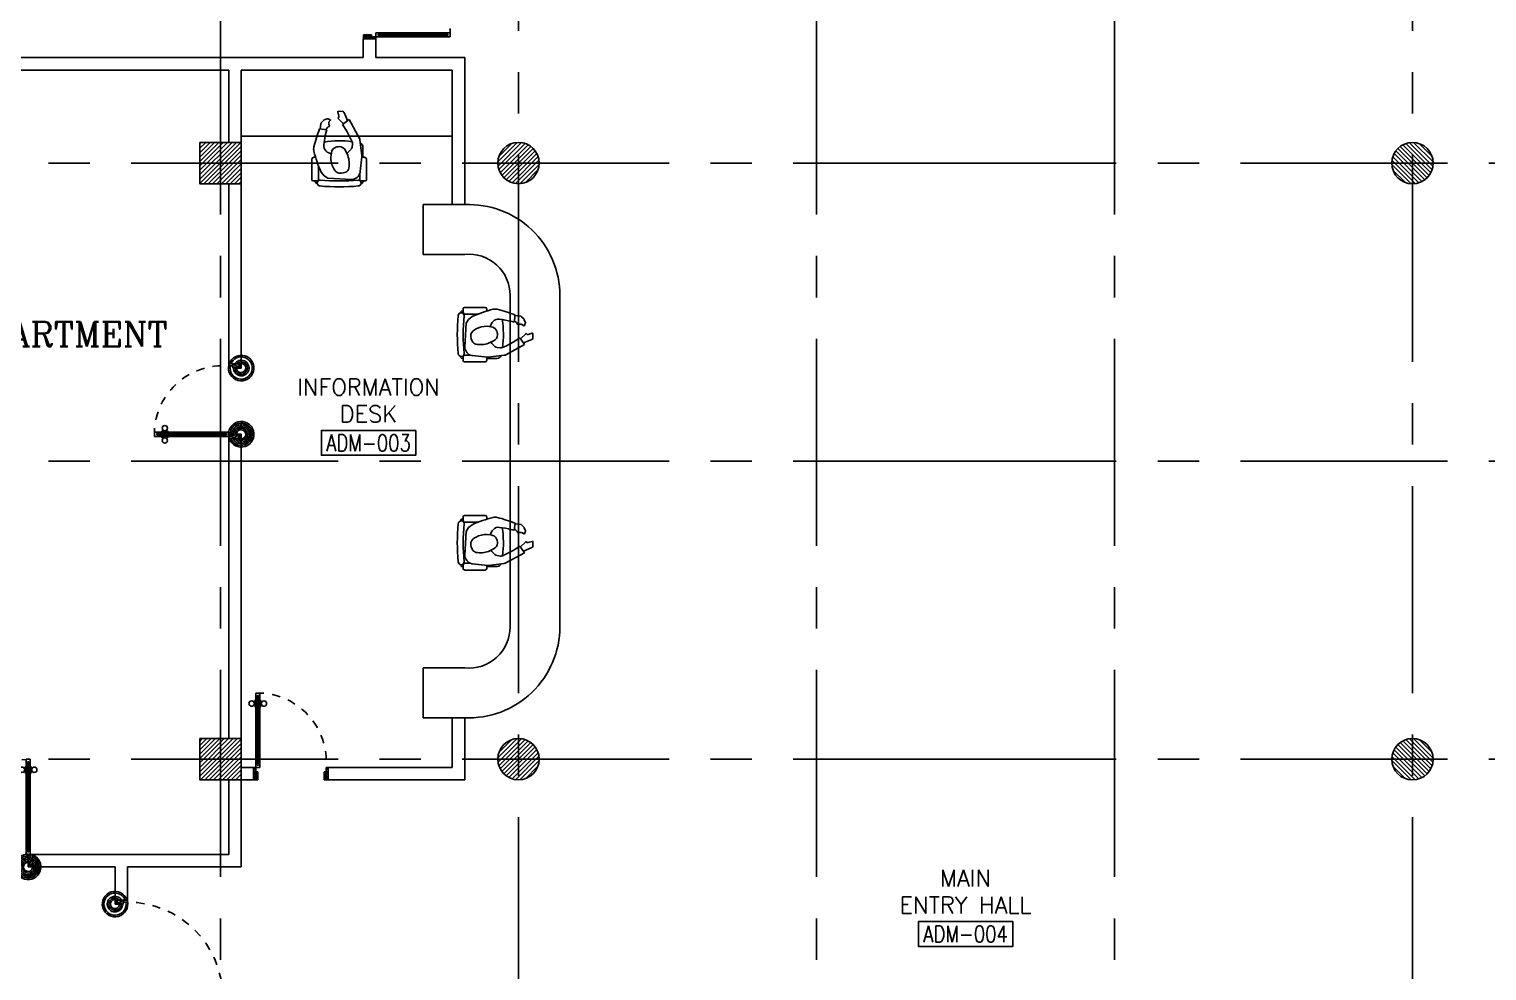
# Model space of a CAD drawing. Extents: x 0.8 to 94.1, y -6.1 to 84.2.
# Drawn here: x 12.24 to 29.86, y 17.51 to 28.89 of the extents above; entities that cross this region are included whole.
import ezdxf
from ezdxf.enums import TextEntityAlignment as Align

# ---------------------------------------------------------------- set-up
doc = ezdxf.new("R2010")
doc.units = 0
doc.header["$MEASUREMENT"] = 0
doc.header["$PDMODE"] = 3
doc.header["$PDSIZE"] = 0.1
doc.linetypes.add('CENTERX2', pattern=[4, 2.5, -0.5, 0.5, -0.5])
doc.linetypes.add('HIDDEN', pattern=[0.375, 0.25, -0.125])
doc.layers.get('0').update_dxf_attribs({"color": 11, "linetype": 'CONTINUOUS'})
doc.layers.get('DEFPOINTS').update_dxf_attribs({"color": 11, "linetype": 'CONTINUOUS'})
for name, color, linetype in [('AX-DIM', 11, 'CONTINUOUS'), ('AXES', 11, 'CENTERX2'), ('COL', 11, 'CONTINUOUS'), ('COUNTER', 11, 'CONTINUOUS'), ('DOOR', 11, 'CONTINUOUS'), ('HAT', 11, 'CONTINUOUS'), ('NON-MEDICAL', 11, 'CONTINUOUS'), ('RM-BOX', 11, 'CONTINUOUS'), ('RM-NAME', 11, 'CONTINUOUS'), ('RM-NO', 11, 'CONTINUOUS'), ('SUNI-FUR', 11, 'CONTINUOUS'), ('WALL', 11, 'CONTINUOUS')]:
    doc.layers.add(name, color=color, linetype=linetype)
doc.styles.add('ROMANC', font='romanc', dxfattribs={"height": 0.1})
doc.styles.add('ROMANS', font='ROMANS.shx', dxfattribs={"width": 0.6})
doc.dimstyles.new('STANDARD in', dxfattribs={"dimtxt": 0.2, "dimasz": 0.1, "dimexe": 0.07, "dimexo": 0.05, "dimgap": 0.1, "dimtad": 1, "dimdec": 0, "dimlfac": 1000, "dimzin": 0, "dimdsep": 46, "dimtxsty": 'ROMANS', "dimblk": 'ARCHTICK', "dimcen": 0.05, "dimdle": 0.05, "dimclrd": 7, "dimclre": 7, "dimclrt": 2, "dimadec": 0, "dimazin": 0, "dimtfac": 1, "dimtdec": 0, "dimtmove": 2, "dimatfit": 3, "dimldrblk": 'ARCHTICK', "dimfxl": 0, "dimtolj": 1, "dimtzin": 0, "dimarcsym": 0})

# ---------------------------------------------------------------- blocks, each defined once
blk = doc.blocks.new('RM1')
at = {"layer": 'RM-BOX'}
blk.add_lwpolyline([(570, -200), (-570, -200), (-570, -500), (570, -500)], close=True, dxfattribs=at)
at = {"layer": 'RM-NAME', "style": 'ROMANS'}
for tag, p in [('ROOMNAME1', (0, 324)), ('ROOMNAME2', (0, 0))]:
    blk.add_attdef(tag, text='', height=200, dxfattribs=at).set_placement(p, align=Align.MIDDLE)
at = {"layer": 'RM-NO', "style": 'ROMANS', "width": 0.8}
blk.add_attdef('ROOMNO', text='', height=200, dxfattribs=at).set_placement((0, -350), align=Align.MIDDLE)
blk = doc.blocks.new('DOOR100')
at = {"layer": 'DOOR', "color": 7, "linetype": 'ByBlock'}
for p, q in [((-75, 1250), (-75, 1300)), ((-75, 1300), (-25, 1300)), ((-25, 1300), (-75, 1300)), ((-58, 1250), (-75, 1250)), ((-58, 1250), (-58, 1270)), ((-42, 1270), (-58, 1270)), ((-42, 1250), (-42, 1270)), ((-25, 1250), (-42, 1250)), ((-25, 1250), (-25, 1300)), ((-91, 1205), (-91, 1140)), ((-82, 1205), (-91, 1205)), ((-82, 1140), (-91, 1140)), ((-82, 1128), (-82, 1218)), ((-75, 1218), (-82, 1218)), ((-82, 1205), (-82, 1140)), ((-75, 1128), (-82, 1128)), ((-25, 1218), (-18, 1218)), ((-25, 1128), (-18, 1128)), ((-18, 1128), (-18, 1218)), ((-18, 1205), (-18, 1140)), ((-18, 1205), (-9, 1205)), ((-18, 1140), (-9, 1140)), ((-9, 1205), (-9, 1140)), ((-75, 200), (-58, 200)), ((-75, 150), (-75, 200)), ((-58, 200), (-58, 180)), ((-58, 180), (-42, 180)), ((-42, 200), (-25, 200)), ((-42, 180), (-42, 200)), ((-25, 200), (-25, 150)), ((-1200, 0), (-1200, 150)), ((-1200, 150), (-1175, 150)), ((-1200, 150), (-1200, 0)), ((-1150, 0), (-1200, 114)), ((-1150, 0), (-1200, 40)), ((-1150, 0), (-1200, 0)), ((-1175, 150), (-1175, 100)), ((-1175, 100), (-1150, 100)), ((-1150, 0), (-1163, 100)), ((-1150, 100), (-1150, 0)), ((-75, 150), (-25, 150)), ((-50, 0), (0, 114)), ((-50, 100), (-50, 0)), ((-50, 0), (-37, 100)), ((-25, 100), (-50, 100)), ((-50, 0), (0, 40)), ((-50, 0), (0, 0)), ((0, 150), (-25, 150)), ((-25, 150), (-25, 100)), ((0, 0), (0, 150)), ((0, 150), (0, 0))]:
    blk.add_line(p, q, dxfattribs=at)
at = {"layer": 'DOOR', "linetype": 'ByBlock'}
for p, q in [((-75, 1250), (-75, 200)), ((-58, 200), (-58, 1250)), ((-42, 200), (-42, 1250)), ((-25, 200), (-25, 1250))]:
    blk.add_line(p, q, dxfattribs=at)
at = {"layer": 'DOOR', "color": 7, "linetype": 'ByBlock'}
for centre in [(-124, 1173), (24, 1173)]:
    blk.add_circle(centre, 32.4, dxfattribs=at)
at = {"layer": 'DOOR', "linetype": 'HIDDEN', "ltscale": 0.5}
blk.add_arc((-25, 150), 1150, 90, 180, dxfattribs=at)
at = {"layer": 'DOOR', "color": 7, "linetype": 'ByBlock'}
for centre, radius, start, end in [((-1150, 0), 154, 103.7142, 108.8947), ((-1150, 0), 134, 100.72, 111.8402), ((-1150, 0), 94.4, 90, 121.9818), ((-1150, 0), 74.4, 90, 132.2236), ((-1150, 0), 54.4, 90, 156.7926), ((-1150, 0), 34.4, 90, 180), ((-1150, 0), 14.4, 90, 180), ((-50, 0), 94.4, 58.0182, 90), ((-50, 0), 74.4, 47.7764, 90), ((-50, 0), 54.4, 23.2074, 90), ((-50, 0), 34.4, 0, 90), ((-50, 0), 14.4, 0, 90), ((-50, 0), 134, 68.1598, 79.28), ((-50, 0), 114, 64.0838, 77.3774), ((-50, 0), 154, 71.1053, 76.2858)]:
    blk.add_arc(centre, radius, start, end, dxfattribs=at)
blk = doc.blocks.new('A$C49F1192B')
at = {"layer": 'DOOR', "color": 0, "linetype": 'ByBlock', "xscale": -1, "rotation": 270}
blk.add_blockref('DOOR100', (0, 1200), dxfattribs=at)
blk = doc.blocks.new('*X128')
at = {"color": 0}
for p, q in [((73379, 17907), (73834, 18361)), ((73379, 17960), (73780, 18361)), ((73379, 18013), (73727, 18361)), ((73379, 18066), (73674, 18361)), ((73379, 18119), (73621, 18361)), ((73379, 18172), (73568, 18361)), ((73379, 18225), (73515, 18361)), ((73379, 18278), (73462, 18361)), ((73379, 18331), (73409, 18361)), ((73387, 17861), (73879, 18354)), ((73440, 17861), (73879, 18301)), ((73493, 17861), (73879, 18248)), ((73546, 17861), (73879, 18195)), ((73599, 17861), (73879, 18142)), ((73652, 17861), (73879, 18088)), ((73705, 17861), (73879, 18035)), ((73758, 17861), (73879, 17982)), ((73811, 17861), (73879, 17929)), ((73864, 17861), (73879, 17876))]:
    blk.add_line(p, q, dxfattribs=at)
blk = doc.blocks.new('COL50')
at = {"layer": 'COL'}
blk.add_lwpolyline([(-250, 250), (-250, -250), (250, -250), (250, 250)], close=True, dxfattribs=at)
blk = doc.blocks.new('*X127')
at = {"color": 0}
for p, q in [((73379, 25066), (73874, 25561)), ((73379, 25119), (73821, 25561)), ((73379, 25172), (73768, 25561)), ((73379, 25225), (73715, 25561)), ((73379, 25278), (73662, 25561)), ((73379, 25331), (73609, 25561)), ((73379, 25384), (73556, 25561)), ((73379, 25437), (73503, 25561)), ((73379, 25490), (73450, 25561)), ((73379, 25543), (73397, 25561)), ((73427, 25061), (73879, 25513)), ((73480, 25061), (73879, 25460)), ((73533, 25061), (73879, 25407)), ((73586, 25061), (73879, 25354)), ((73639, 25061), (73879, 25301)), ((73692, 25061), (73879, 25248)), ((73745, 25061), (73879, 25195)), ((73798, 25061), (73879, 25142)), ((73851, 25061), (73879, 25089))]:
    blk.add_line(p, q, dxfattribs=at)
blk = doc.blocks.new('A$C272A55A0')
at = {"layer": 'DOOR', "color": 0, "linetype": 'ByBlock'}
for p, q in [((0, 900), (0, 1050)), ((50, 1050), (0, 1050)), ((0, 900), (25, 900)), ((25, 950), (50, 950)), ((25, 900), (25, 950)), ((75, 900), (25, 900)), ((25, 850), (25, 900)), ((50, 950), (50, 1050)), ((75, 900), (75, 850)), ((1725, 900), (1775, 900)), ((1725, 900), (1725, 850)), ((1750, 950), (1750, 1050)), ((1750, 1050), (1800, 1050)), ((1775, 950), (1750, 950)), ((1775, 900), (1775, 950)), ((1800, 900), (1775, 900)), ((1775, 850), (1775, 900)), ((1800, 1050), (1800, 900)), ((42, 850), (25, 850)), ((58, 870), (42, 870)), ((42, 870), (42, 850)), ((58, 850), (58, 870)), ((75, 850), (58, 850)), ((1725, 850), (1742, 850)), ((1742, 870), (1758, 870)), ((1742, 850), (1742, 870)), ((1758, 870), (1758, 850)), ((1758, 850), (1775, 850)), ((25, 50), (42, 50)), ((25, 50), (25, 0)), ((25, 0), (75, 0)), ((75, 0), (25, 0)), ((42, 50), (42, 30)), ((42, 30), (58, 30)), ((58, 50), (75, 50)), ((58, 50), (58, 30)), ((75, 50), (75, 0)), ((1718, 160), (1709, 160)), ((1709, 95), (1709, 160)), ((1718, 95), (1709, 95)), ((1725, 173), (1718, 173)), ((1718, 173), (1718, 83)), ((1718, 95), (1718, 160)), ((1725, 83), (1718, 83)), ((1742, 50), (1725, 50)), ((1725, 50), (1725, 0)), ((1775, 0), (1725, 0)), ((1725, 0), (1775, 0)), ((1742, 50), (1742, 30)), ((1758, 30), (1742, 30)), ((1775, 50), (1758, 50)), ((1758, 50), (1758, 30)), ((1775, 173), (1782, 173)), ((1775, 83), (1782, 83)), ((1775, 50), (1775, 0)), ((1782, 173), (1782, 83)), ((1782, 160), (1791, 160)), ((1782, 95), (1782, 160)), ((1782, 95), (1791, 95)), ((1791, 95), (1791, 160))]:
    blk.add_line(p, q, dxfattribs=at)
at = {"layer": 'DOOR', "color": 9, "linetype": 'ByBlock'}
for p, q in [((50, 1050), (0, 1010)), ((50, 1050), (0, 937)), ((50, 1050), (37, 950)), ((1750, 1050), (1800, 1010)), ((1750, 1050), (1800, 937)), ((1750, 1050), (1763, 950))]:
    blk.add_line(p, q, dxfattribs=at)
at = {"layer": 'DOOR', "linetype": 'ByBlock'}
for p, q in [((25, 850), (25, 50)), ((42, 850), (42, 50)), ((58, 850), (58, 50)), ((75, 50), (75, 850)), ((1725, 50), (1725, 850)), ((1742, 850), (1742, 50)), ((1758, 850), (1758, 50)), ((1775, 850), (1775, 50))]:
    blk.add_line(p, q, dxfattribs=at)
at = {"layer": 'DOOR', "color": 0, "linetype": 'ByBlock'}
for centre in [(1676, 128), (1824, 128)]:
    blk.add_circle(centre, 32.4, dxfattribs=at)
at = {"layer": 'DOOR', "color": 9, "linetype": 'ByBlock'}
for centre, radius, start, end in [((50, 1050), 54.4, 203.2074, 270), ((50, 1050), 74.4, 227.7764, 270), ((50, 1050), 94.4, 238.0182, 270), ((50, 1050), 114, 244.0838, 257.3774), ((50, 1050), 134, 248.1598, 259.28), ((50, 1050), 154, 251.1053, 256.2858), ((50, 1050), 34.4, 180, 270), ((50, 1050), 14.4, 180, 270), ((1750, 1050), 14.4, 270, 0), ((1750, 1050), 34.4, 270, 0), ((1750, 1050), 54.4, 270, 336.7926), ((1750, 1050), 74.4, 270, 312.2236), ((1750, 1050), 94.4, 270, 301.9818), ((1750, 1050), 114, 282.6226, 295.9162), ((1750, 1050), 134, 280.72, 291.8402), ((1750, 1050), 154, 283.7142, 288.8947)]:
    blk.add_arc(centre, radius, start, end, dxfattribs=at)
at = {"layer": 'DOOR', "linetype": 'HIDDEN', "ltscale": 0.5}
for centre, start, end in [((50, 851), 268.3174, 3.2965), ((1750, 851), 176.7035, 271.6826)]:
    blk.add_arc(centre, 851, start, end, dxfattribs=at)
at = {"layer": 'WALL', "linetype": 'ByBlock'}
blk.add_line((1800, 900), (1800, 1050), dxfattribs=at)
blk = doc.blocks.new('DOOR90')
at = {"layer": 'DOOR', "color": 7, "linetype": 'ByBlock'}
for p, q in [((-150, 0), (0, 0)), ((-150, 0), (-150, -25)), ((0, -50), (-114, 0)), ((0, -50), (-40, 0)), ((0, -50), (0, 0)), ((-1000, -25), (-1050, -25)), ((-1050, -75), (-1050, -25)), ((-1050, -25), (-1050, -75)), ((-1000, -75), (-1050, -75)), ((-1000, -42), (-1020, -42)), ((-1020, -42), (-1020, -58)), ((-1000, -58), (-1020, -58)), ((-1000, -25), (-1000, -42)), ((-1000, -58), (-1000, -75)), ((-878, -18), (-968, -18)), ((-968, -25), (-968, -18)), ((-968, -75), (-968, -82)), ((-878, -82), (-968, -82)), ((-955, -9), (-890, -9)), ((-955, -18), (-955, -9)), ((-955, -18), (-890, -18)), ((-955, -82), (-890, -82)), ((-955, -82), (-955, -91)), ((-955, -91), (-890, -91)), ((-890, -18), (-890, -9)), ((-890, -82), (-890, -91)), ((-878, -25), (-878, -18)), ((-878, -75), (-878, -82)), ((-200, -25), (-150, -25)), ((-200, -42), (-200, -25)), ((-180, -42), (-200, -42)), ((-200, -58), (-180, -58)), ((-200, -75), (-200, -58)), ((-150, -75), (-200, -75)), ((-180, -58), (-180, -42)), ((-150, -25), (-100, -25)), ((-150, -75), (-150, -25)), ((-100, -25), (-100, -50)), ((0, -50), (-100, -37)), ((-100, -50), (0, -50)), ((-150, -875), (-100, -875)), ((-150, -900), (-150, -875)), ((0, -850), (-114, -900)), ((-100, -875), (-100, -850)), ((0, -850), (-100, -863)), ((-100, -850), (0, -850)), ((0, -850), (-40, -900)), ((0, -850), (0, -900)), ((-150, -900), (0, -900)), ((0, -900), (-150, -900))]:
    blk.add_line(p, q, dxfattribs=at)
at = {"layer": 'DOOR', "linetype": 'ByBlock'}
for p, q in [((-200, -25), (-1000, -25)), ((-200, -42), (-1000, -42)), ((-200, -58), (-1000, -58)), ((-1000, -75), (-200, -75))]:
    blk.add_line(p, q, dxfattribs=at)
at = {"layer": 'DOOR', "color": 7, "linetype": 'ByBlock'}
for centre in [(-923, 24), (-923, -124)]:
    blk.add_circle(centre, 32.4, dxfattribs=at)
for centre, radius, start, end in [((0, -50), 154, 161.1053, 166.2858), ((0, -50), 94.4, 148.0182, 180), ((0, -50), 134, 158.1598, 169.28), ((0, -50), 114, 154.0838, 167.3774), ((0, -50), 74.4, 137.7764, 180), ((0, -50), 54.4, 113.2074, 180), ((0, -50), 34.4, 90, 180), ((0, -50), 14.4, 90, 180), ((0, -850), 134, 190.72, 201.8402), ((0, -850), 94.4, 180, 211.9818), ((0, -850), 74.4, 180, 222.2236), ((0, -850), 54.4, 180, 246.7926), ((0, -850), 34.4, 180, 270), ((0, -850), 14.4, 180, 270), ((0, -850), 154, 193.7142, 198.8947)]:
    blk.add_arc(centre, radius, start, end, dxfattribs=at)
at = {"layer": 'DOOR', "linetype": 'HIDDEN', "ltscale": 0.5}
blk.add_arc((-222, -50), 828, 178.2701, 275.003, dxfattribs=at)
blk = doc.blocks.new('A$C7D0B43B4')
at = {"layer": 'NON-MEDICAL'}
for p, q in [((0.043, 0.597), (0.043, 0.593)), ((0.071, 0.618), (0.063, 0.618)), ((0.071, 0.644), (0.071, 0.597)), ((0.336, 0.658), (0.085, 0.658)), ((0.251, 0.577), (0.091, 0.577)), ((0.178, 0.547), (0.134, 0.512)), ((0.357, 0.638), (0.357, 0.614)), ((0.688, 0.48), (0.699, 0.565)), ((0.106, 0.467), (0.09, 0.179)), ((0.134, 0.512), (0.106, 0.467)), ((0.397, 0.425), (0.41, 0.455)), ((0.41, 0.455), (0.42, 0.475)), ((0.42, 0.475), (0.436, 0.491)), ((0.507, 0.515), (0.509, 0.515)), ((0.509, 0.515), (0.541, 0.511)), ((0.541, 0.511), (0.583, 0.504)), ((0.583, 0.504), (0.62, 0.497)), ((0.62, 0.497), (0.663, 0.486)), ((0.663, 0.486), (0.688, 0.48)), ((0.415, 0.223), (0.409, 0.24)), ((0.454, 0.186), (0.415, 0.223)), ((0.594, 0.195), (0.545, 0.173)), ((0.586, 0.085), (0.813, 0.209)), ((0.673, 0.236), (0.594, 0.195)), ((0.754, 0.29), (0.673, 0.236)), ((0.813, 0.209), (0.754, 0.29)), ((0.043, 0.065), (0.043, 0.061)), ((0.071, 0.04), (0.063, 0.04)), ((0.071, 0.061), (0.071, 0.014)), ((0.159, 0.081), (0.091, 0.081)), ((0.174, 0.076), (0.185, 0.075)), ((0.185, 0.075), (0.363, 0.056)), ((0.357, 0.057), (0.357, 0.02)), ((0.481, 0.042), (0.357, 0.042)), ((0.374, 0.056), (0.568, 0.079)), ((0.517, 0.169), (0.481, 0.174)), ((0.336, 0), (0.085, 0))]:
    blk.add_line(p, q, dxfattribs=at)
for points in [[(0.698, 0.558), (0.766, 0.55, -0.166504), (0.775, 0.545), (0.806, 0.515, -0.116666), (0.809, 0.509), (0.822, 0.473, -0.181583), (0.821, 0.462), (0.811, 0.438, -0.566275), (0.802, 0.437, 0.372711), (0.738, 0.448, -0.458371), (0.731, 0.45, 0.210622), (0.689, 0.49)], [(0.36, 0.43, 0.128062), (0.226, 0.398, 0.215717), (0.165, 0.334), (0.165, 0.302), (0.169, 0.28), (0.179, 0.25, 0.242433), (0.225, 0.213, 0.136513), (0.377, 0.225), (0.439, 0.254, 0.297129), (0.486, 0.326, 0.138986), (0.471, 0.383, 0.105167), (0.45, 0.408), (0.43, 0.418), (0.406, 0.423), (0.36, 0.429)], [(0.763, 0.278), (0.827, 0.34, -0.445833), (0.835, 0.34), (0.837, 0.338, 0.30427), (0.855, 0.332), (0.905, 0.346, -0.509983), (0.913, 0.341), (0.911, 0.285, -0.292523), (0.9, 0.27), (0.8, 0.228)]]:
    blk.add_lwpolyline(points, format="xyb", dxfattribs=at)
for centre, radius, start, end in [((2.366, 0.329), 2.366, 174.4479, 185.5521), ((0.047, 0.558), 0.0356, 0, 180), ((0.063, 0.597), 0.0208, 90, 180), ((0.085, 0.644), 0.0138, 90, 180), ((0.091, 0.597), 0.0201, 180, 270), ((2.367, 0.329), 2.296, 174.2765, 185.7235), ((0.813, -0.863), 1.546, 104.2923, 114.2344), ((0.336, 0.638), 0.0203, 0, 90), ((0.456, 0.537), 0.101, 75.057, 104.2923), ((-0.092, -1.518), 2.229, 69.1975, 75.057), ((0.494, 0.435), 0.081, 81.0713, 136.3762), ((-0.526, 0.329), 1.083, 351.724, 9.6686), ((0.202, 0.184), 0.112, 182.6749, 255.2934), ((0.488, 0.224), 0.0506, 227.3813, 262.245), ((0.047, 0.1), 0.0356, 180, 0), ((0.063, 0.061), 0.0208, 180, 270), ((0.091, 0.061), 0.0201, 90, 180), ((0.085, 0.014), 0.0138, 180, 270), ((0.336, 0.02), 0.0203, 270, 0), ((0.368, 0.107), 0.0506, 264.13, 276.5666), ((0.481, 0.092), 0.0498, 270, 338.5912), ((0.524, 0.219), 0.0506, 262.245, 294.4377), ((0.562, 0.129), 0.0506, 276.5666, 298.8411)]:
    blk.add_arc(centre, radius, start, end, dxfattribs=at)
blk = doc.blocks.new('_ARCHTICK')
at = {"color": 0, "linetype": 'ByBlock', "const_width": 0.15}
blk.add_lwpolyline([(-0.5, -0.5), (0.5, 0.5)], dxfattribs=at)
blk = doc.blocks.new('*D139')
at = {"layer": 'AX-DIM', "color": 7, "lineweight": -2}
for p, q in [((6.542, 71.939), (2.103, 71.939)), ((2.173, 71.989), (2.173, 12.569)), ((12.756, 12.619), (2.103, 12.619))]:
    blk.add_line(p, q, dxfattribs=at)
at = {"layer": 'DEFPOINTS', "color": 0}
for p in [(6.592, 71.939), (2.173, 12.619), (12.806, 12.619)]:
    blk.add_point(p, dxfattribs=at)
at = {"layer": 'AX-DIM', "color": 7, "lineweight": -2, "xscale": 0.1, "yscale": 0.1, "zscale": 0.1}
for p, rotation in [((2.173, 71.939), 90), ((2.173, 12.619), 270)]:
    blk.add_blockref('_ARCHTICK', p, dxfattribs=dict(at, rotation=rotation))
at = {"layer": 'AX-DIM', "color": 2, "insert": (1.973, 42.279), "char_height": 0.2, "attachment_point": 5, "rotation": 90, "style": 'ROMANS'}
blk.add_mtext('\\A1;59320', dxfattribs=at)

msp = doc.modelspace()

# ---------------------------------------------------------------- hatches: boundary and pattern name
at = {"layer": 'HAT'}
h = msp.add_hatch(dxfattribs=at)
h.set_pattern_fill('ANSI31', color=256, scale=0.3, style=0)
h.set_pattern_definition([(45, (-43.083598, -16.36401), (-0.026516504, 0.026516504), [])])
h.paths.add_polyline_path([(17.9067, 27.2704), (18.1567, 27.2704), (18.1567, 27.5204, 0.4142136)])
h.paths.add_polyline_path([(18.1567, 27.5204), (18.1567, 27.2704), (18.4067, 27.2704, 0.4142136)])
h.paths.add_polyline_path([(18.4067, 27.2704), (18.1567, 27.2704), (18.1567, 27.0204, 0.4142136)])
h.paths.add_polyline_path([(18.1567, 27.2704), (17.9067, 27.2704, 0.4142136), (18.1567, 27.0204)])
h = msp.add_hatch(dxfattribs=at)
h.set_pattern_fill('ANSI31', color=256, scale=0.3, style=0)
h.set_pattern_definition([(135, (90.1981, -16.36512), (0.026516504, 0.026516504), [])])
h.paths.add_polyline_path([(29.2078, 27.2693), (28.9578, 27.2693), (28.9578, 27.5193, -0.4142136)])
h.paths.add_polyline_path([(28.9578, 27.5193), (28.9578, 27.2693), (28.7078, 27.2693, -0.4142136)])
h.paths.add_polyline_path([(28.7078, 27.2693), (28.9578, 27.2693), (28.9578, 27.0193, -0.4142136)])
h.paths.add_polyline_path([(28.9578, 27.2693), (29.2078, 27.2693, -0.4142136), (28.9578, 27.0193)])
h = msp.add_hatch(dxfattribs=at)
h.set_pattern_fill('ANSI31', color=256, scale=0.3, style=0)
h.set_pattern_definition([(45, (-43.083598, -23.56401), (-0.026516504, 0.026516504), [])])
h.paths.add_polyline_path([(17.9067, 20.0704), (18.1567, 20.0704), (18.1567, 20.3204, 0.4142136)])
h.paths.add_polyline_path([(18.1567, 20.3204), (18.1567, 20.0704), (18.4067, 20.0704, 0.4142136)])
h.paths.add_polyline_path([(18.4067, 20.0704), (18.1567, 20.0704), (18.1567, 19.8204, 0.4142136)])
h.paths.add_polyline_path([(18.1567, 20.0704), (17.9067, 20.0704, 0.4142136), (18.1567, 19.8204)])
h = msp.add_hatch(dxfattribs=at)
h.set_pattern_fill('ANSI31', color=256, scale=0.3, style=0)
h.set_pattern_definition([(135, (90.1981, -23.56512), (0.026516504, 0.026516504), [])])
h.paths.add_polyline_path([(29.2078, 20.0693), (28.9578, 20.0693), (28.9578, 20.3193, -0.4142136)])
h.paths.add_polyline_path([(28.9578, 20.3193), (28.9578, 20.0693), (28.7078, 20.0693, -0.4142136)])
h.paths.add_polyline_path([(28.7078, 20.0693), (28.9578, 20.0693), (28.9578, 19.8193, -0.4142136)])
h.paths.add_polyline_path([(28.9578, 20.0693), (29.2078, 20.0693, -0.4142136), (28.9578, 19.8193)])

# ---------------------------------------------------------------- linework, layer by layer
at = {"layer": 'AXES'}
for p, q in [((14.5567, -5.3521), (14.5567, 83.5441)), ((21.7567, -5.3521), (21.7567, 83.5441)), ((25.3567, -5.3521), (25.3567, 83.5441)), ((28.9567, 12.8693), (28.9567, 71.6893)), ((18.1567, 12.8693), (18.1567, 71.4393)), ((1.4772, 27.2693), (23.5567, 27.2693)), ((93.3795, 27.2693), (23.5567, 27.2693)), ((1.4772, 23.6693), (23.5567, 23.6693)), ((93.3795, 23.6693), (23.5567, 23.6693)), ((1.4772, 20.0693), (23.5567, 20.0693)), ((93.3795, 20.0693), (23.5567, 20.0693))]:
    msp.add_line(p, q, dxfattribs=at)
at = {"layer": 'COUNTER'}
for p, q in [((14.8067, 27.5943), (17.3567, 27.5943)), ((17.0067, 26.7693), (17.0067, 26.1668)), ((17.0067, 26.7693), (17.3567, 26.7693)), ((17.5067, 26.1668), (17.0067, 26.1668)), ((18.0567, 21.6704), (18.0567, 25.6693)), ((18.0567, 22.7068), (18.0567, 25.6568)), ((18.6567, 21.6704), (18.6567, 25.6693)), ((18.6567, 22.7068), (18.6567, 25.6568)), ((17.0067, 20.5704), (17.0067, 21.1729)), ((17.5067, 21.1729), (17.0067, 21.1729)), ((17.0067, 20.5704), (17.3567, 20.5704))]:
    msp.add_line(p, q, dxfattribs=at)
for centre, radius, start, end in [((17.5567, 25.6693), 1.1, 0, 92.60525), ((17.5567, 25.6693), 0.5, 0, 95.73917), ((17.5567, 21.6704), 0.5, 264.26083, 0), ((17.5549, 21.6712), 1.1018, 267.49483, 359.95911)]:
    msp.add_arc(centre, radius, start, end, dxfattribs=at)
at = {"layer": 'WALL'}
for p, q in [((16.2817, 28.7693), (16.2817, 28.5443)), ((16.4317, 28.7693), (16.2817, 28.7693)), ((16.4317, 28.7693), (16.4317, 28.5443)), ((7.3567, 28.5443), (16.2817, 28.5443)), ((16.4317, 28.5443), (17.5067, 28.5443)), ((17.5067, 28.5443), (17.5067, 26.7693)), ((7.5067, 28.3943), (14.6567, 28.3943)), ((14.6567, 27.5193), (14.6567, 28.3943)), ((14.8067, 28.3943), (17.3567, 28.3943)), ((14.8067, 24.8443), (14.8067, 28.3943)), ((17.3567, 28.3943), (17.3567, 26.7693)), ((14.6567, 24.8443), (14.6567, 27.0193)), ((17.3567, 26.7693), (17.5067, 26.7693)), ((14.6567, 24.8443), (14.8067, 24.8443)), ((14.6567, 20.3193), (14.6567, 23.9443)), ((14.6567, 23.9443), (14.8067, 23.9443)), ((14.8067, 20.3193), (14.8067, 23.9443)), ((17.3567, 20.5704), (17.5067, 20.5704)), ((17.3567, 20.5704), (17.3567, 19.9693)), ((17.5067, 20.5704), (17.5067, 19.8193)), ((14.8067, 19.9693), (14.9567, 19.9693)), ((14.9567, 19.8193), (14.9567, 19.9693)), ((15.8567, 19.8193), (15.8567, 19.9693)), ((15.8567, 19.9693), (17.3567, 19.9693)), ((14.6567, 18.9193), (14.6567, 19.8193)), ((14.8067, 18.7693), (14.8067, 19.8193)), ((14.8067, 19.8193), (14.9567, 19.8193)), ((15.8567, 19.8193), (17.5067, 19.8193)), ((14.6567, 18.9193), (12.2817, 18.9193)), ((12.2817, 18.7693), (12.2817, 18.9193)), ((13.2817, 18.7693), (12.2817, 18.7693)), ((13.2817, 18.3693), (13.2817, 18.7693)), ((14.8067, 18.7693), (13.4317, 18.7693)), ((13.4317, 18.3693), (13.4317, 18.7693)), ((13.4317, 18.3693), (13.2817, 18.3693))]:
    msp.add_line(p, q, dxfattribs=at)
for centre in [(18.1567, 27.2704), (28.9578, 27.2693), (18.1567, 20.0704), (28.9578, 20.0693)]:
    msp.add_circle(centre, 0.25, dxfattribs=at)

# ---------------------------------------------------------------- block references
at = {"layer": 'COL', "xscale": 0.001000000047497451, "yscale": 0.0009999999892897904, "zscale": 0.001}
for p in [(14.5567, 27.2693), (14.5567, 20.0693)]:
    msp.add_blockref('COL50', p, dxfattribs=at)
at = {"layer": 'DOOR', "color": 0, "yscale": 0.0009999999892897904, "zscale": 0.001}
for name, p, xscale, rotation in [('A$C272A55A0', (17.3321, 28.7693), 0.0009999999892897904, 90), ('DOOR90', (14.9567, 19.8193), -0.0009999999892897904, 90), ('A$C49F1192B', (13.2817, 18.3693), -0.001000000047497451, 180)]:
    msp.add_blockref(name, p, dxfattribs=dict(at, xscale=xscale, rotation=rotation))
at = {"layer": 'DOOR', "xscale": -0.001000000047497451, "yscale": 0.0009999999892897904, "zscale": 0.001, "rotation": 180}
msp.add_blockref('DOOR90', (14.8067, 23.9443), dxfattribs=at)
at = {"layer": 'DOOR', "xscale": 0.001000000047497451, "yscale": 0.0009999999892897904, "zscale": 0.001}
msp.add_blockref('DOOR100', (12.2817, 18.7693), dxfattribs=at)
at = {"layer": 'HAT', "xscale": 0.001000000047497451, "yscale": 0.0009999999892897904, "zscale": 0.001}
for name in ['*X127', '*X128']:
    msp.add_blockref(name, (-59.0725, 1.9583), dxfattribs=at)
for p, values in [((16.3445, 24.2403), {'ROOMNO': 'ADM-003', 'ROOMNAME2': 'DESK', 'ROOMNAME1': 'INFORMATION'}), ((23.5584, 18.3083), {'ROOMNO': 'ADM-004', 'ROOMNAME2': 'ENTRY HALL', 'ROOMNAME1': 'MAIN'})]:
    msp.add_blockref('RM1', p, dxfattribs=at).add_auto_attribs(values)
at = {"layer": 'SUNI-FUR', "rotation": 90}
msp.add_blockref('A$C7D0B43B4', (16.3192, 26.9829), dxfattribs=at)
at = {"layer": 'SUNI-FUR'}
for p in [(17.4175, 24.8693), (17.4175, 22.3551)]:
    msp.add_blockref('A$C7D0B43B4', p, dxfattribs=at)

# ---------------------------------------------------------------- texts
at = {"layer": 'RM-NAME', "style": 'ROMANC'}
msp.add_text('ADMISSION DEPARTMENT', height=0.3, dxfattribs=at).set_placement((11.3211, 25.2037), align=Align.MIDDLE)

# ---------------------------------------------------------------- dimensions: what is measured, and where the dimension line sits
at = {"layer": 'AX-DIM'}
dim = msp.add_linear_dim(base=(2.1729, 12.6193), p1=(6.5925, 71.9393), p2=(12.8057, 12.6193), angle=270, dimstyle='STANDARD in', dxfattribs=at)
dim.commit()
dim.dimension.update_dxf_attribs({"geometry": '*D139', "text_midpoint": (1.9729, 42.2793)})

doc.saveas('drawing.dxf')
